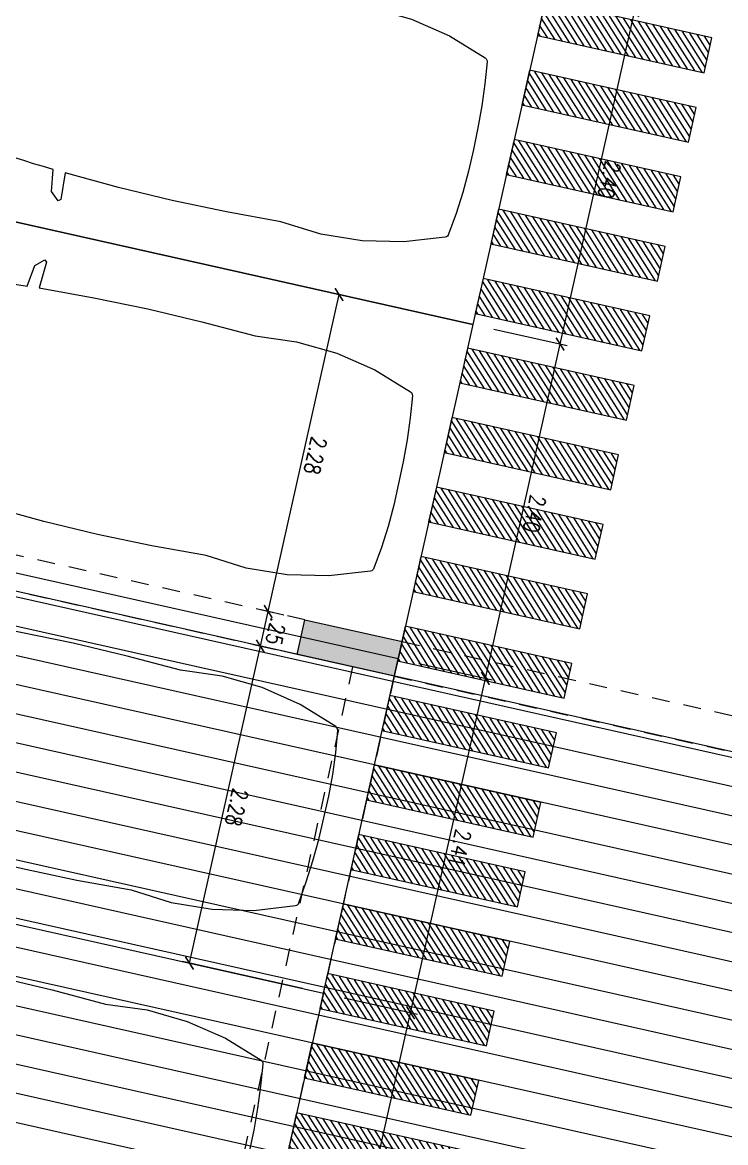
# Model space of a CAD drawing. Header units: millimetres. Extents: x 2471 to 2909, y 1327 to 1568.
# Drawn here: x 2598.07 to 2603.01, y 1458.65 to 1466.52 of the extents above; entities that cross this region are included whole.
import ezdxf
from ezdxf.xclip import XClip

# ---------------------------------------------------------------- set-up
doc = ezdxf.new("R2010")
doc.units = ezdxf.units.MM
doc.header["$XCLIPFRAME"] = 2
doc.set_wipeout_variables(frame=1)
doc.linetypes.add('ACAD_ISO07W100', pattern=[3, 0, -3])
doc.linetypes.add('HIDDEN2', pattern=[0.1875, 0.125, -0.0625])
doc.layers.get('0').update_dxf_attribs({"color": 251, "lineweight": 9})
doc.layers.get('DEFPOINTS').update_dxf_attribs({"color": 251, "lineweight": 9})
for name, color, linetype, lineweight in [('000 SOS 911 TEXTOS ACI', 7, 'Continuous', 9), ('A-EST PLACAS', 251, 'Continuous', 13), ('A-ESTRUCTURA-HATCH', 251, 'Continuous', 13), ('A-ESTRUCTURA-VIGAS', 251, 'HIDDEN2', 13), ('A-HATCH', 251, 'Continuous', 13), ('A-LINEAS', 251, 'Continuous', 13), ('A-MOBILIARIO', 251, 'Continuous', 13), ('A-MUROS', 251, 'Continuous', 13), ('CIRCULACION PEATONAL', 251, 'Continuous', 13), ('Cotas', 251, 'Continuous', 13)]:
    doc.layers.add(name, color=color, linetype=linetype, lineweight=lineweight)
doc.styles.add('ROMANS', font='romans.shx', dxfattribs={"width": 0.8})
doc.dimstyles.new('COTA-75-I', dxfattribs={"dimtxt": 0.11, "dimasz": 0.075, "dimexe": 0.05, "dimexo": 0.15, "dimgap": 0.03, "dimtad": 1, "dimzin": 4, "dimdsep": 46, "dimtxsty": 'ROMANS', "dimblk": 'ARCHTICK', "dimcen": 0.09, "dimclrd": 7, "dimclre": 7, "dimclrt": 2, "dimadec": 0, "dimazin": 0, "dimtfac": 1.2, "dimtix": 1, "dimtmove": 2, "dimatfit": 3, "dimfxl": 0.05, "dimtolj": 1, "dimtzin": 4, "dimarcsym": 0})
pattern_1 = [(135, (197.28794, 7.665617), (-0.0141421356, -0.0141421356), [])]
pattern_2 = [(135, (197.29044, 7.665617), (-0.0141421356, -0.0141421356), [])]

# ---------------------------------------------------------------- blocks, each defined once
blk = doc.blocks.new('EST P2')
at = {"layer": 'A-ESTRUCTURA-HATCH'}
h = blk.add_hatch(dxfattribs=at)
h.set_pattern_fill('ANSI31', color=256, scale=0.02)
h.set_pattern_definition([(45, (-226392.07709, -8188163.05961), (-0.04490128060535, 0.04490128060535), [])])
h.paths.add_polyline_path([(-3.61, 5.05), (-3.61, 4.85), (-44.785, 4.85), (-44.785, -0.15), (-46.99, -0.15), (-46.99, -11.15), (-3.61, -11.1501), (-3.61, -11.4001), (-47.24, -11.4), (-47.24, 0.15), (-45.035, 0.15), (-45.035, 5.0497)])
h.paths.add_polyline_path([(5.8757, 4.85), (5.8757, 5.05), (35.53, 5.05), (35.53, 4.85)])
h.paths.add_polyline_path([(35.58, -11.1501), (71.88, -11.1501), (71.88, -11.4001), (35.58, -11.4)])
h.paths.add_polyline_path([(-3.56, -11.15), (35.53, -11.15), (35.53, -11.4001), (-3.56, -11.4001)])
edge = h.paths.add_edge_path()
edge.add_arc((63.3007, -0.15), 9.7, 360, 540)
edge.add_line((53.6007, -0.15), (53.8007, -0.15))
edge.add_arc((63.3007, -0.15), 9.5, 0, 180, ccw=False)
edge.add_line((72.8007, -0.15), (73.0007, -0.15))
h.paths.add_polyline_path([(47.915, 5.05), (35.58, 5.05), (35.58, 4.85), (47.915, 4.85)])
edge = h.paths.add_edge_path()
edge.add_arc((63.3007, -0.15), 3.3, 0.00108, 49.99451)
edge.add_line((65.4221, 2.3777), (65.4222, -0.15))
edge.add_line((65.4222, -0.15), (65.2722, -0.15))
edge.add_line((65.2722, -0.15), (65.2721, 2.4964))
edge.add_arc((63.3007, -0.15), 3.3, 53.31547, 179.99992)
edge.add_line((60.0007, -0.15), (59.8007, -0.15))
edge.add_arc((63.3007, -0.15), 3.5, 0.00102, 179.99993, ccw=False)
edge.add_line((66.8007, -0.1499), (66.6007, -0.1499))
edge.add_line((66.6007, -0.1499), (66.6007, -0.1499))
h.paths.add_polyline_path([(51.865, 4.85), (53.3757, 4.85), (53.3757, 5.05), (51.865, 5.05)])
h = blk.add_hatch(color=256, dxfattribs=at)
h.dxf.hatch_style = 1
h.paths.add_polyline_path([(1.925, -0.1506), (-0.175, -0.1506), (-0.175, 4.85), (-3.56, 4.85), (-3.56, 5.05), (3.7748, 5.05), (3.7748, 3.1999), (3.6248, 3.1999), (3.6248, 4.85), (-0.0249, 4.85), (-0.0249, 2.2), (3.7748, 2.2), (3.7748, 2.0501), (-0.0249, 2.05), (-0.0249, 0), (1.925, -0.0004)])
h.paths.add_polyline_path([(51.865, 5.05), (47.915, 5.05), (47.915, -0.15), (50.25, -0.15), (50.25, 0), (48.065, 0), (48.065, 2.05), (50.015, 2.05), (50.015, 2.2), (48.065, 2.2), (48.065, 4.85), (51.715, 4.85), (51.715, 1.9), (51.865, 1.9)])
h.paths.add_polyline_path([(71.63, -6.15), (71.88, -6.15), (71.88, -6.85), (71.63, -6.85)])
h.paths.add_polyline_path([(64.42, -6.15), (64.67, -6.15), (64.67, -6.85), (64.42, -6.85)])
h.paths.add_polyline_path([(57.21, -6.15), (57.46, -6.15), (57.46, -6.85), (57.21, -6.85)])
h.paths.add_polyline_path([(50, -6.15), (50.25, -6.15), (50.25, -6.85), (50, -6.85)])
h.paths.add_polyline_path([(42.79, -6.15), (43.04, -6.15), (43.04, -6.85), (42.79, -6.85)])
h.paths.add_polyline_path([(42.79, 0.55), (43.04, 0.55), (43.04, -0.15), (42.79, -0.15)])
h.paths.add_polyline_path([(35.58, -6.15), (35.83, -6.15), (35.83, -6.85), (35.58, -6.85)])
h.paths.add_polyline_path([(35.58, 0.55), (35.83, 0.55), (35.83, -0.15), (35.58, -0.15)])
h.paths.add_polyline_path([(35.28, -6.15), (35.53, -6.15), (35.53, -6.85), (35.28, -6.85)])
h.paths.add_polyline_path([(35.28, 0.55), (35.53, 0.55), (35.53, -0.15), (35.28, -0.15)])
h.paths.add_polyline_path([(30.28, -6.15), (30.53, -6.15), (30.53, -6.85), (30.28, -6.85)])
h.paths.add_polyline_path([(30.28, 0.55), (30.53, 0.55), (30.53, -0.15), (30.28, -0.15)])
h.paths.add_polyline_path([(23.07, -6.15), (23.32, -6.15), (23.32, -6.85), (23.07, -6.85)])
h.paths.add_polyline_path([(23.07, 0.55), (23.32, 0.55), (23.32, -0.15), (23.07, -0.15)])
h.paths.add_polyline_path([(18.07, -6.15), (18.32, -6.15), (18.32, -6.85), (18.07, -6.85)])
h.paths.add_polyline_path([(18.07, 0.55), (18.32, 0.55), (18.32, -0.15), (18.07, -0.15)])
h.paths.add_polyline_path([(10.86, -6.15), (11.11, -6.15), (11.11, -6.85), (10.86, -6.85)])
h.paths.add_polyline_path([(10.86, 0.55), (11.11, 0.55), (11.11, -0.15), (10.86, -0.15)])
h.paths.add_polyline_path([(3.65, -6.15), (3.9, -6.15), (3.9, -6.85), (3.65, -6.85)])
h.paths.add_polyline_path([(3.6264, 0.55), (3.9, 0.55), (3.9, -0.15), (3.6264, -0.15)])
h.paths.add_polyline_path([(-3.56, -6.15), (-3.31, -6.15), (-3.31, -6.85), (-3.56, -6.85)])
h.paths.add_polyline_path([(-3.56, 0.55), (-3.31, 0.55), (-3.31, -0.15), (-3.56, -0.15)])
h.paths.add_polyline_path([(-3.86, -6.15), (-3.61, -6.15), (-3.61, -6.85), (-3.86, -6.85)])
h.paths.add_polyline_path([(-3.86, 0.55), (-3.61, 0.55), (-3.61, -0.15), (-3.86, -0.15)])
h.paths.add_polyline_path([(-11.07, -6.15), (-10.82, -6.15), (-10.82, -6.85), (-11.07, -6.85)])
h.paths.add_polyline_path([(-11.07, 0.55), (-10.82, 0.55), (-10.82, -0.15), (-11.07, -0.15)])
h.paths.add_polyline_path([(-18.28, -6.15), (-18.03, -6.15), (-18.03, -6.85), (-18.28, -6.85)])
h.paths.add_polyline_path([(-18.28, 0.55), (-18.03, 0.55), (-18.03, -0.15), (-18.28, -0.15)])
h.paths.add_polyline_path([(-25.49, -6.15), (-25.24, -6.15), (-25.24, -6.85), (-25.49, -6.85)])
h.paths.add_polyline_path([(-25.49, 0.55), (-25.24, 0.55), (-25.24, -0.15), (-25.49, -0.15)])
h.paths.add_polyline_path([(-32.7, -6.15), (-32.45, -6.15), (-32.45, -6.85), (-32.7, -6.85)])
h.paths.add_polyline_path([(-32.7, 0.55), (-32.45, 0.55), (-32.45, -0.15), (-32.7, -0.15)])
h.paths.add_polyline_path([(-39.91, -6.15), (-39.66, -6.15), (-39.66, -6.85), (-39.91, -6.85)])
h.paths.add_polyline_path([(-39.91, 0.55), (-39.66, 0.55), (-39.66, -0.15), (-39.91, -0.15)])
at = {"layer": 'A-EST PLACAS'}
blk.add_lwpolyline([(10.86, -6.15), (11.11, -6.15), (11.11, -6.85), (10.86, -6.85)], close=True, dxfattribs=at)
at = {"layer": 'A-ESTRUCTURA-VIGAS'}
for points in [[(10.86, -6.15), (10.86, -0.15)], [(11.11, -6.15), (11.11, -0.15)], [(11.11, -6.15), (18.07, -6.15)], [(11.11, -6.45), (18.07, -6.45)], [(10.86, -6.85), (10.86, -11.15)], [(11.11, -6.85), (11.11, -11.15)]]:
    blk.add_lwpolyline(points, dxfattribs=at)
blk = doc.blocks.new('*U835')
at = {"layer": 'CIRCULACION PEATONAL'}
h = blk.add_hatch(dxfattribs=at)
h.set_pattern_fill('ANSI31', color=256, scale=0.3)
h.set_pattern_definition([(45, (55.750368, 0), (-0.0265165, 0.0265165), [])])
h.paths.add_polyline_path([(56.0474, 0.2275), (55.7974, 0.2275), (55.7974, -0.9725), (56.0474, -0.9725)])
h = blk.add_hatch(dxfattribs=at)
h.set_pattern_fill('ANSI31', color=256, scale=0.3)
h.set_pattern_definition([(45, (56.250368, 0), (-0.0265165, 0.0265165), [])])
h.paths.add_polyline_path([(56.5474, 0.2275), (56.2974, 0.2275), (56.2974, -0.9725), (56.5474, -0.9725)])
h = blk.add_hatch(dxfattribs=at)
h.set_pattern_fill('ANSI31', color=256, scale=0.3)
h.set_pattern_definition([(45, (56.750368, 0), (-0.0265165, 0.0265165), [])])
h.paths.add_polyline_path([(57.0474, 0.2275), (56.7974, 0.2275), (56.7974, -0.9725), (57.0474, -0.9725)])
h = blk.add_hatch(dxfattribs=at)
h.set_pattern_fill('ANSI31', color=256, scale=0.3)
h.set_pattern_definition([(45, (57.250368, 0), (-0.0265165, 0.0265165), [])])
h.paths.add_polyline_path([(57.5474, 0.2275), (57.2974, 0.2275), (57.2974, -0.9725), (57.5474, -0.9725)])
h = blk.add_hatch(dxfattribs=at)
h.set_pattern_fill('ANSI31', color=256, scale=0.3)
h.set_pattern_definition([(45, (57.750368, 0), (-0.0265165, 0.0265165), [])])
h.paths.add_polyline_path([(58.0474, 0.2275), (57.7974, 0.2275), (57.7974, -0.9725), (58.0474, -0.9725)])
h = blk.add_hatch(dxfattribs=at)
h.set_pattern_fill('ANSI31', color=256, scale=0.3)
h.set_pattern_definition([(45, (58.250368, 0), (-0.0265165, 0.0265165), [])])
h.paths.add_polyline_path([(58.5474, 0.2275), (58.2974, 0.2275), (58.2974, -0.9725), (58.5474, -0.9725)])
h = blk.add_hatch(dxfattribs=at)
h.set_pattern_fill('ANSI31', color=256, scale=0.3)
h.set_pattern_definition([(45, (58.750368, 0), (-0.0265165, 0.0265165), [])])
h.paths.add_polyline_path([(59.0474, 0.2275), (58.7974, 0.2275), (58.7974, -0.9725), (59.0474, -0.9725)])
h = blk.add_hatch(dxfattribs=at)
h.set_pattern_fill('ANSI31', color=256, scale=0.3)
h.set_pattern_definition([(45, (59.250368, 0), (-0.0265165, 0.0265165), [])])
h.paths.add_polyline_path([(59.5474, 0.2275), (59.2974, 0.2275), (59.2974, -0.9725), (59.5474, -0.9725)])
h = blk.add_hatch(dxfattribs=at)
h.set_pattern_fill('ANSI31', color=256, scale=0.3)
h.set_pattern_definition([(45, (59.750368, 0), (-0.0265165, 0.0265165), [])])
h.paths.add_polyline_path([(60.0474, 0.2275), (59.7974, 0.2275), (59.7974, -0.9725), (60.0474, -0.9725)])
h = blk.add_hatch(dxfattribs=at)
h.set_pattern_fill('ANSI31', color=256, scale=0.3)
h.set_pattern_definition([(45, (60.250368, 0), (-0.0265165, 0.0265165), [])])
h.paths.add_polyline_path([(60.5474, 0.2275), (60.2974, 0.2275), (60.2974, -0.9725), (60.5474, -0.9725)])
h = blk.add_hatch(dxfattribs=at)
h.set_pattern_fill('ANSI31', color=256, scale=0.3)
h.set_pattern_definition([(45, (60.750368, 0), (-0.0265165, 0.0265165), [])])
h.paths.add_polyline_path([(61.0474, 0.2275), (60.7974, 0.2275), (60.7974, -0.9725), (61.0474, -0.9725)])
h = blk.add_hatch(dxfattribs=at)
h.set_pattern_fill('ANSI31', color=256, scale=0.3)
h.set_pattern_definition([(45, (61.250368, 0), (-0.0265165, 0.0265165), [])])
h.paths.add_polyline_path([(61.5474, 0.2275), (61.2974, 0.2275), (61.2974, -0.9725), (61.5474, -0.9725)])
h = blk.add_hatch(dxfattribs=at)
h.set_pattern_fill('ANSI31', color=256, scale=0.3)
h.set_pattern_definition([(45, (61.750368, 0), (-0.0265165, 0.0265165), [])])
h.paths.add_polyline_path([(62.0474, 0.2275), (61.7974, 0.2275), (61.7974, -0.9725), (62.0474, -0.9725)])
h = blk.add_hatch(dxfattribs=at)
h.set_pattern_fill('ANSI31', color=256, scale=0.3)
h.set_pattern_definition([(45, (62.250368, 0), (-0.0265165, 0.0265165), [])])
h.paths.add_polyline_path([(62.5474, 0.2275), (62.2974, 0.2275), (62.2974, -0.9725), (62.5474, -0.9725)])
h = blk.add_hatch(dxfattribs=at)
h.set_pattern_fill('ANSI31', color=256, scale=0.3)
h.set_pattern_definition([(45, (62.750368, 0), (-0.0265165, 0.0265165), [])])
h.paths.add_polyline_path([(63.0474, 0.2275), (62.7974, 0.2275), (62.7974, -0.9725), (63.0474, -0.9725)])
h = blk.add_hatch(dxfattribs=at)
h.set_pattern_fill('ANSI31', color=256, scale=0.3)
h.set_pattern_definition([(45, (63.250368, 0), (-0.0265165, 0.0265165), [])])
h.paths.add_polyline_path([(63.5474, 0.2275), (63.2974, 0.2275), (63.2974, -0.9725), (63.5474, -0.9725)])
h = blk.add_hatch(dxfattribs=at)
h.set_pattern_fill('ANSI31', color=256, scale=0.3)
h.set_pattern_definition([(45, (63.750368, 0), (-0.0265165, 0.0265165), [])])
h.paths.add_polyline_path([(64.0474, 0.2275), (63.7974, 0.2275), (63.7974, -0.9725), (64.0474, -0.9725)])
for points in [[(55.7974, -0.9725), (56.0474, -0.9725), (56.0474, 0.2275), (55.7974, 0.2275)], [(56.2974, -0.9725), (56.5474, -0.9725), (56.5474, 0.2275), (56.2974, 0.2275)], [(56.7974, -0.9725), (57.0474, -0.9725), (57.0474, 0.2275), (56.7974, 0.2275)], [(57.2974, -0.9725), (57.5474, -0.9725), (57.5474, 0.2275), (57.2974, 0.2275)], [(57.7974, -0.9725), (58.0474, -0.9725), (58.0474, 0.2275), (57.7974, 0.2275)], [(58.2974, -0.9725), (58.5474, -0.9725), (58.5474, 0.2275), (58.2974, 0.2275)], [(58.7974, -0.9725), (59.0474, -0.9725), (59.0474, 0.2275), (58.7974, 0.2275)], [(59.2974, -0.9725), (59.5474, -0.9725), (59.5474, 0.2275), (59.2974, 0.2275)], [(59.7974, -0.9725), (60.0474, -0.9725), (60.0474, 0.2275), (59.7974, 0.2275)], [(60.2974, -0.9725), (60.5474, -0.9725), (60.5474, 0.2275), (60.2974, 0.2275)], [(60.7974, -0.9725), (61.0474, -0.9725), (61.0474, 0.2275), (60.7974, 0.2275)], [(61.2974, -0.9725), (61.5474, -0.9725), (61.5474, 0.2275), (61.2974, 0.2275)], [(61.7974, -0.9725), (62.0474, -0.9725), (62.0474, 0.2275), (61.7974, 0.2275)], [(62.2974, -0.9725), (62.5474, -0.9725), (62.5474, 0.2275), (62.2974, 0.2275)], [(62.7974, -0.9725), (63.0474, -0.9725), (63.0474, 0.2275), (62.7974, 0.2275)], [(63.2974, -0.9725), (63.5474, -0.9725), (63.5474, 0.2275), (63.2974, 0.2275)], [(63.7974, -0.9725), (64.0474, -0.9725), (64.0474, 0.2275), (63.7974, 0.2275)]]:
    blk.add_lwpolyline(points, close=True, dxfattribs=at)
blk = doc.blocks.new('*U846')
at = {"ltscale": 0.5}
h = blk.add_hatch(dxfattribs=at)
h.set_pattern_fill('_USER', color=41, scale=0.02, angle=135, style=0, pattern_type=0)
h.set_pattern_definition(pattern_1)
h.paths.add_polyline_path([(0.3, 4.05), (0.7126, 4.05), (0.7126, 4.2), (0.3, 4.2)])
edge = h.paths.add_edge_path(flags=17)
edge.add_line((0.3, 4.0969), (0.7126, 4.0969))
h = blk.add_hatch(dxfattribs=at)
h.set_pattern_fill('_USER', color=41, scale=0.02, angle=135, style=0, pattern_type=0)
h.set_pattern_definition(pattern_1)
h.paths.add_polyline_path([(2.1, 4.05), (1.6874, 4.05), (1.6874, 4.2), (2.1, 4.2)])
edge = h.paths.add_edge_path(flags=17)
edge.add_line((2.1, 4.0969), (1.6874, 4.0969))
at = {"color": 7, "ltscale": 0.5}
for p, q in [((0.3, 4.0969), (0.7126, 4.0969)), ((2.1, 4.0969), (1.6874, 4.0969))]:
    blk.add_line(p, q, dxfattribs=at)
at = {"ltscale": 0.5}
blk.add_lwpolyline([(0, 0), (2.4, 0), (2.4, 5), (0, 5)], close=True, dxfattribs=at)
at = {"color": 7, "ltscale": 0.5}
blk.add_lwpolyline([(1.9875, 3.0285), (2.1748, 3.018), (2.1887, 3.0332), (2.1356, 3.0921), (1.9822, 3.1148, 0.005253), (1.9606, 3.403, 0.053235), (1.9229, 4.2984), (1.91, 4.4239), (1.8907, 4.5254), (1.8862, 4.535, 0.218656), (1.8671, 4.5512), (1.4058, 4.6804), (1.4021, 4.7076, 0.091554), (1.2, 4.7343, 0.09162), (0.9979, 4.7088), (0.9942, 4.6816), (0.5329, 4.5524, 0.218656), (0.5138, 4.5362), (0.5093, 4.5266), (0.49, 4.4251), (0.4771, 4.2996, 0.053235), (0.4394, 3.4042, 0.005253), (0.4178, 3.1159), (0.2644, 3.0933), (0.2113, 3.0344), (0.2252, 3.0191), (0.4125, 3.0297, 0.028265), (0.41, 1.4757, 0.139924), (0.5546, 0.3249, 0.272148), (0.5785, 0.3061, 0.035353), (1.2, 0.2657, 0.045639), (1.8192, 0.3049, 0.272148), (1.8431, 0.3237, 0.139889), (1.99, 1.4745, 0.028265)], format="xyb", close=True, dxfattribs=at)
for points in [[(0.3, 4.2), (0.3, 4.05), (0.7126, 4.05), (0.7126, 4.2)], [(1.6874, 4.2), (1.6874, 4.05), (2.1, 4.05), (2.1, 4.2)]]:
    blk.add_lwpolyline(points, close=True, dxfattribs=at)
blk = doc.blocks.new('*U847')
at = {"ltscale": 0.5}
h = blk.add_hatch(dxfattribs=at)
h.set_pattern_fill('_USER', color=41, scale=0.02, angle=135, style=0, pattern_type=0)
h.set_pattern_definition(pattern_2)
h.paths.add_polyline_path([(0.3025, 4.05), (0.7151, 4.05), (0.7151, 4.2), (0.3025, 4.2)])
edge = h.paths.add_edge_path(flags=17)
edge.add_line((0.3025, 4.0969), (0.7151, 4.0969))
h = blk.add_hatch(dxfattribs=at)
h.set_pattern_fill('_USER', color=41, scale=0.02, angle=135, style=0, pattern_type=0)
h.set_pattern_definition(pattern_2)
h.paths.add_polyline_path([(2.1025, 4.05), (1.6899, 4.05), (1.6899, 4.2), (2.1025, 4.2)])
edge = h.paths.add_edge_path(flags=17)
edge.add_line((2.1025, 4.0969), (1.6899, 4.0969))
at = {"color": 7, "ltscale": 0.5}
for p, q in [((0.3025, 4.0969), (0.7151, 4.0969)), ((2.1025, 4.0969), (1.6899, 4.0969))]:
    blk.add_line(p, q, dxfattribs=at)
at = {"ltscale": 0.5}
blk.add_lwpolyline([(0, 0), (2.405, 0), (2.405, 5), (0, 5)], close=True, dxfattribs=at)
at = {"color": 7, "ltscale": 0.5}
blk.add_lwpolyline([(1.99, 3.0285), (2.1773, 3.018), (2.1912, 3.0332), (2.1381, 3.0921), (1.9847, 3.1148, 0.005253), (1.9631, 3.403, 0.053235), (1.9254, 4.2984), (1.9125, 4.4239), (1.8932, 4.5254), (1.8887, 4.535, 0.218656), (1.8696, 4.5512), (1.4083, 4.6804), (1.4046, 4.7076, 0.091554), (1.2025, 4.7343, 0.09162), (1.0004, 4.7088), (0.9967, 4.6816), (0.5354, 4.5524, 0.218656), (0.5163, 4.5362), (0.5118, 4.5266), (0.4925, 4.4251), (0.4796, 4.2996, 0.053235), (0.4419, 3.4042, 0.005253), (0.4203, 3.1159), (0.2669, 3.0933), (0.2138, 3.0344), (0.2277, 3.0191), (0.415, 3.0297, 0.028265), (0.4125, 1.4757, 0.139924), (0.5571, 0.3249, 0.272148), (0.581, 0.3061, 0.035353), (1.2025, 0.2657, 0.045639), (1.8217, 0.3049, 0.272148), (1.8456, 0.3237, 0.139889), (1.9925, 1.4745, 0.028265)], format="xyb", close=True, dxfattribs=at)
for points in [[(0.3025, 4.2), (0.3025, 4.05), (0.7151, 4.05), (0.7151, 4.2)], [(1.6899, 4.2), (1.6899, 4.05), (2.1025, 4.05), (2.1025, 4.2)]]:
    blk.add_lwpolyline(points, close=True, dxfattribs=at)
blk = doc.blocks.new('_ArchTick')
at = {"color": 0, "linetype": 'ByBlock', "const_width": 0.15}
blk.add_lwpolyline([(-0.5, -0.5), (0.5, 0.5)], dxfattribs=at)
blk = doc.blocks.new('*D579')
at = {"layer": 'Cotas', "color": 7, "lineweight": -2, "transparency": 16777216}
for p, q in [((40.4759, 7.6314), (40.4759, 8.1594)), ((42.8759, 8.1094), (40.4759, 8.1094)), ((42.8759, 7.6314), (42.8759, 8.1594))]:
    blk.add_line(p, q, dxfattribs=at)
at = {"layer": 'DEFPOINTS', "color": 0, "transparency": 16777216}
for p in [(40.4759, 8.1094), (40.4759, 7.4814), (42.8759, 7.4814)]:
    blk.add_point(p, dxfattribs=at)
at = {"layer": 'Cotas', "color": 7, "lineweight": -2, "transparency": 16777216, "xscale": 0.075, "yscale": 0.075, "zscale": 0.075, "rotation": 180}
blk.add_blockref('_ArchTick', (40.4759, 8.1094), dxfattribs=at)
at = {"layer": 'Cotas', "color": 7, "lineweight": -2, "transparency": 16777216, "xscale": 0.075, "yscale": 0.075, "zscale": 0.075}
blk.add_blockref('_ArchTick', (42.8759, 8.1094), dxfattribs=at)
at = {"layer": 'Cotas', "color": 2, "transparency": 16777216, "insert": (41.6759, 8.1944), "char_height": 0.11, "attachment_point": 5, "style": 'ROMANS'}
blk.add_mtext('\\A1;2.40', dxfattribs=at)
blk = doc.blocks.new('*D580')
at = {"layer": 'Cotas', "color": 7, "lineweight": -2, "transparency": 16777216}
for p, q in [((38.0709, 7.6317), (38.0709, 8.1594)), ((40.4759, 8.1094), (38.0709, 8.1094)), ((40.4759, 7.6314), (40.4759, 8.1594))]:
    blk.add_line(p, q, dxfattribs=at)
at = {"layer": 'DEFPOINTS', "color": 0, "transparency": 16777216}
for p in [(38.0709, 8.1094), (38.0709, 7.4817), (40.4759, 7.4814)]:
    blk.add_point(p, dxfattribs=at)
at = {"layer": 'Cotas', "color": 7, "lineweight": -2, "transparency": 16777216, "xscale": 0.075, "yscale": 0.075, "zscale": 0.075, "rotation": 180}
blk.add_blockref('_ArchTick', (38.0709, 8.1094), dxfattribs=at)
at = {"layer": 'Cotas', "color": 7, "lineweight": -2, "transparency": 16777216, "xscale": 0.075, "yscale": 0.075, "zscale": 0.075}
blk.add_blockref('_ArchTick', (40.4759, 8.1094), dxfattribs=at)
at = {"layer": 'Cotas', "color": 2, "transparency": 16777216, "insert": (39.2734, 8.1944), "char_height": 0.11, "attachment_point": 5, "style": 'ROMANS'}
blk.add_mtext('\\A1;2.41', dxfattribs=at)
blk = doc.blocks.new('*D581')
at = {"layer": 'Cotas', "color": 7, "lineweight": -2, "transparency": 16777216}
for p, q in [((35.6659, 7.6314), (35.6659, 8.1594)), ((38.0709, 8.1094), (35.6659, 8.1094)), ((38.0709, 7.6317), (38.0709, 8.1594))]:
    blk.add_line(p, q, dxfattribs=at)
at = {"layer": 'DEFPOINTS', "color": 0, "transparency": 16777216}
for p in [(35.6659, 8.1094), (35.6659, 7.4814), (38.0709, 7.4817)]:
    blk.add_point(p, dxfattribs=at)
at = {"layer": 'Cotas', "color": 7, "lineweight": -2, "transparency": 16777216, "xscale": 0.075, "yscale": 0.075, "zscale": 0.075, "rotation": 180}
blk.add_blockref('_ArchTick', (35.6659, 8.1094), dxfattribs=at)
at = {"layer": 'Cotas', "color": 7, "lineweight": -2, "transparency": 16777216, "xscale": 0.075, "yscale": 0.075, "zscale": 0.075}
blk.add_blockref('_ArchTick', (38.0709, 8.1094), dxfattribs=at)
at = {"layer": 'Cotas', "color": 2, "transparency": 16777216, "insert": (36.8684, 8.1944), "char_height": 0.11, "attachment_point": 5, "style": 'ROMANS'}
blk.add_mtext('\\A1;2.40', dxfattribs=at)
blk = doc.blocks.new('*D582')
at = {"layer": 'Cotas', "color": 7, "lineweight": -2, "transparency": 16777216}
for p, q in [((33.2659, 7.631), (33.2659, 8.1594)), ((35.6659, 8.1094), (33.2659, 8.1094)), ((35.6659, 7.6314), (35.6659, 8.1594))]:
    blk.add_line(p, q, dxfattribs=at)
at = {"layer": 'DEFPOINTS', "color": 0, "transparency": 16777216}
for p in [(33.2659, 8.1094), (33.2659, 7.481), (35.6659, 7.4814)]:
    blk.add_point(p, dxfattribs=at)
at = {"layer": 'Cotas', "color": 7, "lineweight": -2, "transparency": 16777216, "xscale": 0.075, "yscale": 0.075, "zscale": 0.075, "rotation": 180}
blk.add_blockref('_ArchTick', (33.2659, 8.1094), dxfattribs=at)
at = {"layer": 'Cotas', "color": 7, "lineweight": -2, "transparency": 16777216, "xscale": 0.075, "yscale": 0.075, "zscale": 0.075}
blk.add_blockref('_ArchTick', (35.6659, 8.1094), dxfattribs=at)
at = {"layer": 'Cotas', "color": 2, "transparency": 16777216, "insert": (34.4659, 8.1944), "char_height": 0.11, "attachment_point": 5, "style": 'ROMANS'}
blk.add_mtext('\\A1;2.40', dxfattribs=at)
blk = doc.blocks.new('*D641')
at = {"layer": 'Cotas', "color": 7, "lineweight": -2, "transparency": 16777216}
for p, q in [((40.4759, 7.3317), (40.4759, 6.4679)), ((38.1959, 6.6317), (38.1959, 6.4679)), ((40.4759, 6.5179), (38.1959, 6.5179))]:
    blk.add_line(p, q, dxfattribs=at)
at = {"layer": 'DEFPOINTS', "color": 0, "transparency": 16777216}
for p in [(40.4759, 7.4817), (38.1959, 6.7817), (38.1959, 6.5179)]:
    blk.add_point(p, dxfattribs=at)
at = {"layer": 'Cotas', "color": 7, "lineweight": -2, "transparency": 16777216, "xscale": 0.075, "yscale": 0.075, "zscale": 0.075, "rotation": 180}
blk.add_blockref('_ArchTick', (38.1959, 6.5179), dxfattribs=at)
at = {"layer": 'Cotas', "color": 7, "lineweight": -2, "transparency": 16777216, "xscale": 0.075, "yscale": 0.075, "zscale": 0.075}
blk.add_blockref('_ArchTick', (40.4759, 6.5179), dxfattribs=at)
at = {"layer": 'Cotas', "color": 2, "transparency": 16777216, "insert": (39.3359, 6.6029), "char_height": 0.11, "attachment_point": 5, "style": 'ROMANS'}
blk.add_mtext('\\A1;2.28', dxfattribs=at)
blk = doc.blocks.new('*D642')
at = {"layer": 'Cotas', "color": 7, "lineweight": -2, "transparency": 16777216}
for p, q in [((37.9459, 6.6317), (37.9459, 6.4679)), ((38.1959, 6.6317), (38.1959, 6.4679)), ((38.1959, 6.5179), (37.9459, 6.5179))]:
    blk.add_line(p, q, dxfattribs=at)
at = {"layer": 'DEFPOINTS', "color": 0, "transparency": 16777216}
for p in [(37.9459, 6.7817), (38.1959, 6.7817), (37.9459, 6.5179)]:
    blk.add_point(p, dxfattribs=at)
at = {"layer": 'Cotas', "color": 7, "lineweight": -2, "transparency": 16777216, "xscale": 0.075, "yscale": 0.075, "zscale": 0.075, "rotation": 180}
blk.add_blockref('_ArchTick', (37.9459, 6.5179), dxfattribs=at)
at = {"layer": 'Cotas', "color": 7, "lineweight": -2, "transparency": 16777216, "xscale": 0.075, "yscale": 0.075, "zscale": 0.075}
blk.add_blockref('_ArchTick', (38.1959, 6.5179), dxfattribs=at)
at = {"layer": 'Cotas', "color": 2, "transparency": 16777216, "insert": (38.0709, 6.6029), "char_height": 0.11, "attachment_point": 5, "style": 'ROMANS'}
blk.add_mtext('\\A1;.25', dxfattribs=at)
blk = doc.blocks.new('*D643')
at = {"layer": 'Cotas', "color": 7, "lineweight": -2, "transparency": 16777216}
for p, q in [((35.6659, 7.3317), (35.6659, 6.4679)), ((37.9459, 6.6317), (37.9459, 6.4679)), ((37.9459, 6.5179), (35.6659, 6.5179))]:
    blk.add_line(p, q, dxfattribs=at)
at = {"layer": 'DEFPOINTS', "color": 0, "transparency": 16777216}
for p in [(35.6659, 7.4817), (37.9459, 6.7817), (35.6659, 6.5179)]:
    blk.add_point(p, dxfattribs=at)
at = {"layer": 'Cotas', "color": 7, "lineweight": -2, "transparency": 16777216, "xscale": 0.075, "yscale": 0.075, "zscale": 0.075, "rotation": 180}
blk.add_blockref('_ArchTick', (35.6659, 6.5179), dxfattribs=at)
at = {"layer": 'Cotas', "color": 7, "lineweight": -2, "transparency": 16777216, "xscale": 0.075, "yscale": 0.075, "zscale": 0.075}
blk.add_blockref('_ArchTick', (37.9459, 6.5179), dxfattribs=at)
at = {"layer": 'Cotas', "color": 2, "transparency": 16777216, "insert": (36.8059, 6.6029), "char_height": 0.11, "attachment_point": 5, "style": 'ROMANS'}
blk.add_mtext('\\A1;2.28', dxfattribs=at)
blk = doc.blocks.new('A$C47ad906b')
at = {"color": 240, "true_color": 0xed1f24}
blk.add_wipeout([(-17.9532, 13.7815), (-20.1582, 13.7815), (-20.1582, 2.2315), (98.9618, 2.2315), (98.9618, 7.2315), (99.7906, 7.2315), (100.0824, 13.4817), (99.9399, 15.1384), (99.3011, 17.2957), (98.434, 18.891), (96.5864, 20.9381), (95.1524, 21.9277), (93.5658, 22.6443), (92.3725, 22.9752), (90.3824, 23.1815), (88.3592, 22.9682), (87.1113, 22.6133), (85.5861, 21.9127), (83.9074, 20.704), (82.6862, 19.3856), (82.1939, 18.6815), (75.1468, 18.6815), (75.1468, 19.1315), (74.5468, 19.1315), (74.5468, 18.6815), (70.6718, 18.6815), (70.6718, 19.1315), (70.0718, 19.1315), (70.0718, 18.6815), (59.808, 18.6815), (59.808, 19.5314), (55.8578, 19.5314), (55.8578, 18.6815), (37.3918, 18.6815), (9.6018, 18.6818), (9.6018, 19.1315), (9.0018, 19.1315), (9.0018, 18.6817), (7.6574, 18.6815), (7.6574, 19.5315), (3.7074, 19.5315), (3.7074, 18.6818), (-19.1926, 18.6819), (-19.1926, 18.4815), (-17.9532, 18.4815)], dxfattribs=at)
at = {"layer": 'A-HATCH'}
h = blk.add_hatch(dxfattribs=at)
h.set_pattern_fill('_USER', color=256, scale=0.2, angle=90, pattern_type=0)
h.set_pattern_definition([(90, (70.12587, 10.48071), (-0.2, 7e-18), [])])
h.paths.add_polyline_path([(38.1959, 18.4817), (38.1959, 2.4817), (69.8759, 2.4817), (69.8759, 18.4817)])
at = {"layer": 'A-LINEAS'}
blk.add_lwpolyline([(38.1959, 18.4817), (38.1959, 2.4817), (69.8759, 2.4817), (69.8759, 18.4817)], close=True, dxfattribs=at)
at = {"layer": 'A-MUROS'}
blk.add_lwpolyline([(37.9459, 7.4817), (38.1959, 7.4817), (38.1959, 6.7817), (37.9459, 6.7817)], close=True, dxfattribs=at)
blk.add_blockref('EST P2', (27.0859, 13.6317))
at = {"rotation": 180.0005141974605}
blk.add_blockref('*U835', (97.3832, 7.7083), dxfattribs=at)
at = {"layer": 'A-MOBILIARIO', "xscale": -1, "rotation": 179.9999992943567}
for name, p in [('*U846', (33.2659, 7.4817)), ('*U847', (35.6659, 7.4817)), ('*U846', (40.4759, 7.4817))]:
    blk.add_blockref(name, p, dxfattribs=at)
at = {"layer": 'A-MOBILIARIO', "rotation": 180.0000007056432}
blk.add_blockref('*U847', (40.4759, 7.4817), dxfattribs=at)
at = {"layer": 'Cotas'}
for base, p1, p2, picture, middle in [((33.2659, 8.1094), (35.6659, 7.4814), (33.2659, 7.481), '*D582', (34.4659, 8.1944)), ((35.665873, 8.109386), (38.070872, 7.481655), (35.665873, 7.481441), '*D581', (36.868372, 8.194386)), ((38.070872, 8.109386), (40.475873, 7.481441), (38.070872, 7.481655), '*D580', (39.273372, 8.194386)), ((40.4759, 8.1094), (42.8759, 7.4814), (40.4759, 7.4814), '*D579', (41.6759, 8.1944)), ((35.6659, 6.5179), (37.9459, 6.7817), (35.6659, 7.4817), '*D643', (36.8059, 6.6029)), ((38.1959, 6.5179), (40.4759, 7.4817), (38.1959, 6.7817), '*D641', (39.3359, 6.6029)), ((37.9459, 6.5179), (38.1959, 6.7817), (37.9459, 6.7817), '*D642', (38.0709, 6.6029))]:
    dim = blk.add_linear_dim(base=base, p1=p1, p2=p2, dimstyle='COTA-75-I', dxfattribs=at)
    dim.commit()
    dim.dimension.update_dxf_attribs({"geometry": picture, "text_midpoint": middle})

msp = doc.modelspace()

# ---------------------------------------------------------------- hatches: boundary and pattern name
at = {"layer": '000 SOS 911 TEXTOS ACI'}
h = msp.add_hatch(dxfattribs=at)
h.set_pattern_fill('ANSI36', color=256, scale=0.35)
h.paths.add_polyline_path([(2614.8312, 1473.845), (2598.7784, 1477.4384), (2582.1589, 1403.1786), (2598.0626, 1398.9344)])

# ---------------------------------------------------------------- next in the draw order: block references
at = {"linetype": 'ACAD_ISO07W100'}
ref = msp.add_blockref('A$C47ad906b', (2601.7285, 1500.8349, 0), dxfattribs=dict(at, rotation=257.382711444673))
XClip(ref).set_block_clipping_path([(-32.7771099955, 2.2226421868), (98.966152451, 2.2311685525), (98.9658266148, 7.2312249728), (99.7946497677, 7.2312789899), (100.0860832045, 13.4814635285), (100.1766123548, 17.3149815146), (100.3267845167, 20.5304395065), (97.1711962195, 20.6773210117), (93.5338054346, 23.2807166483), (85.4122358067, 23.2798339301), (85.4121779315, 21.8087508774), (84.8685753467, 21.4595517737), (84.2744105561, 21.0140181032), (83.7236675164, 20.5315185136), (83.2217984032, 20.020823719), (82.9119482925, 19.6642585539), (82.6902667088, 19.3857521464), (82.4208442196, 19.0171344008), (81.5253252406, 21.681570397), (-19.0374325849, 21.6816708043), (-22.9522799095, 17.2482101666), (-26.3217196958, 13.732875739), (-31.4099124894, 12.2080788992), (-35.6628028844, 13.1383932107)])

doc.saveas('drawing.dxf')
